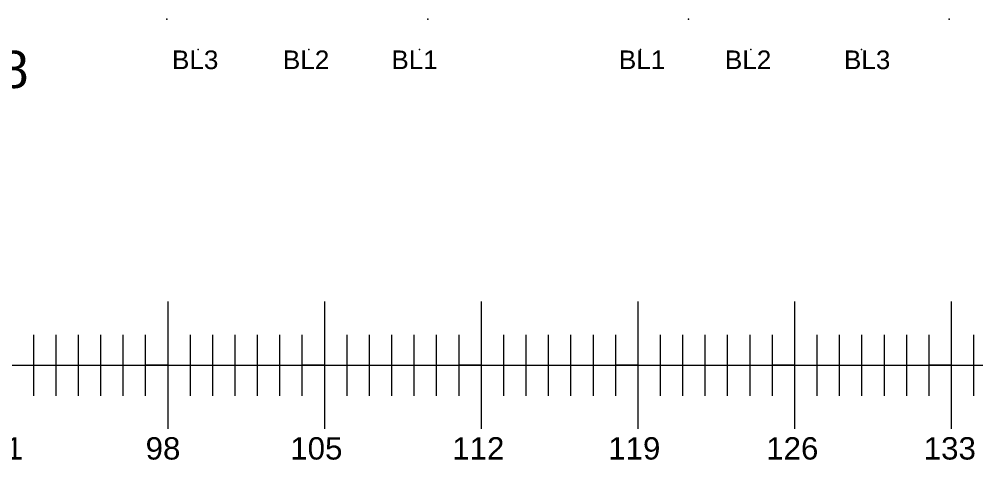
# Model space of a CAD drawing. Header units: inches. Extents: x 2352 to 5451, y 15 to 423.
# Drawn here: x 5312.2 to 5337.84, y 308.15 to 319.97 of the extents above; entities that cross this region are included whole.
import ezdxf

# ---------------------------------------------------------------- set-up
doc = ezdxf.new("R2010")
doc.units = ezdxf.units.IN
doc.header["$MEASUREMENT"] = 0
doc.styles.get("Standard").update_dxf_attribs({"font": 'arial.ttf'})

msp = doc.modelspace()

# ---------------------------------------------------------------- linework, layer by layer
at = {"lineweight": 9}
for p, q in [((5316.188283234334, 308.9845905952261), (5316.188283234334, 312.3963983261108)), ((5316.188283234334, 308.9845905952261), (5316.188283234334, 312.3963983261108)), ((5316.188283234334, 308.9845905952261), (5316.188283234334, 312.3963983261107)), ((5320.388283234334, 308.9845905952261), (5320.388283234334, 312.3963983261107)), ((5320.388283234334, 308.9845905952261), (5320.388283234334, 312.3963983261107)), ((5320.388283234334, 308.9845905952261), (5320.388283234334, 312.3963983261108)), ((5324.588283234334, 308.9845905952261), (5324.588283234334, 312.3963983261108)), ((5324.588283234334, 308.9845905952261), (5324.588283234334, 312.3963983261108)), ((5324.588283234334, 308.9845905952261), (5324.588283234334, 312.3963983261108)), ((5328.788283234334, 308.9845905952261), (5328.788283234334, 312.3963983261108)), ((5328.788283234334, 308.9845905952261), (5328.788283234334, 312.3963983261108)), ((5328.788283234334, 308.9845905952261), (5328.788283234334, 312.3963983261108)), ((5332.988283234334, 308.9845905952261), (5332.988283234334, 312.3963983261108)), ((5332.988283234334, 308.9845905952261), (5332.988283234334, 312.3963983261108)), ((5332.988283234334, 308.9845905952261), (5332.988283234334, 312.3963983261108)), ((5337.188283234334, 308.9845905952261), (5337.188283234334, 312.3963983261108)), ((5337.188283234334, 308.9845905952261), (5337.188283234334, 312.3963983261108)), ((5337.188283234334, 308.9845905952261), (5337.188283234334, 312.3963983261108)), ((5312.588283234335, 309.8734493271489), (5312.588283234335, 311.5075395941879)), ((5313.188283234334, 309.8734493271489), (5313.188283234334, 311.5075395941879)), ((5313.788283234334, 309.8734493271489), (5313.788283234334, 311.5075395941879)), ((5314.388283234334, 309.8734493271489), (5314.388283234334, 311.5075395941879)), ((5314.988283234335, 309.8734493271489), (5314.988283234335, 311.5075395941879)), ((5315.588283234335, 309.8734493271489), (5315.588283234335, 311.5075395941879)), ((5316.788283234334, 309.8734493271489), (5316.788283234334, 311.5075395941879)), ((5317.388283234334, 309.8734493271489), (5317.388283234334, 311.5075395941879)), ((5317.988283234335, 309.8734493271489), (5317.988283234335, 311.5075395941879)), ((5318.588283234335, 309.8734493271489), (5318.588283234335, 311.5075395941879)), ((5319.188283234334, 309.8734493271489), (5319.188283234334, 311.5075395941879)), ((5319.788283234334, 309.8734493271489), (5319.788283234334, 311.5075395941879)), ((5320.988283234335, 309.8734493271489), (5320.988283234335, 311.507539594188)), ((5321.588283234334, 309.8734493271489), (5321.588283234334, 311.507539594188)), ((5322.188283234334, 309.8734493271489), (5322.188283234334, 311.507539594188)), ((5322.788283234334, 309.8734493271489), (5322.788283234334, 311.507539594188)), ((5323.388283234334, 309.8734493271489), (5323.388283234334, 311.507539594188)), ((5323.988283234335, 309.8734493271489), (5323.988283234335, 311.507539594188)), ((5325.188283234334, 309.8734493271489), (5325.188283234334, 311.5075395941879)), ((5325.788283234334, 309.8734493271489), (5325.788283234334, 311.5075395941879)), ((5326.388283234334, 309.8734493271489), (5326.388283234334, 311.5075395941879)), ((5326.988283234335, 309.8734493271489), (5326.988283234335, 311.5075395941879)), ((5327.588283234334, 309.8734493271489), (5327.588283234334, 311.5075395941879)), ((5328.188283234334, 309.8734493271489), (5328.188283234334, 311.5075395941879)), ((5329.388283234334, 309.8734493271489), (5329.388283234334, 311.507539594188)), ((5329.988283234334, 309.8734493271489), (5329.988283234334, 311.507539594188)), ((5330.588283234333, 309.8734493271489), (5330.588283234333, 311.507539594188)), ((5331.188283234334, 309.8734493271489), (5331.188283234334, 311.507539594188)), ((5331.788283234334, 309.8734493271489), (5331.788283234334, 311.507539594188)), ((5332.388283234334, 309.8734493271489), (5332.388283234334, 311.507539594188)), ((5333.588283234333, 309.8734493271489), (5333.588283234333, 311.5075395941879)), ((5334.188283234334, 309.8734493271489), (5334.188283234334, 311.5075395941879)), ((5334.788283234334, 309.8734493271489), (5334.788283234334, 311.5075395941879)), ((5335.388283234334, 309.8734493271489), (5335.388283234334, 311.5075395941879)), ((5335.988283234334, 309.8734493271489), (5335.988283234334, 311.5075395941879)), ((5336.588283234333, 309.8734493271489), (5336.588283234333, 311.5075395941879)), ((5337.788283234334, 309.8734493271489), (5337.788283234334, 311.507539594188)), ((5257.388283234337, 310.6904944606684), (5394.388283234355, 310.6904944606684)), ((5263.388283234336, 310.6904944606684), (5364.788283234337, 310.6904944606684)), ((5263.388283234336, 310.6904944606684), (5382.788283234337, 310.6904944606684)), ((5311.988283234335, 310.6904944606684), (5316.188283234334, 310.6904944606684)), ((5311.988283234335, 310.6904944606684), (5316.188283234334, 310.6904944606684)), ((5316.188283234334, 310.6904944606684), (5315.588283234335, 310.6904944606684)), ((5316.188283234334, 310.6904944606684), (5320.388283234334, 310.6904944606684)), ((5316.188283234334, 310.6904944606684), (5320.388283234334, 310.6904944606684)), ((5320.388283234334, 310.6904944606684), (5319.788283234334, 310.6904944606684)), ((5320.388283234334, 310.6904944606684), (5324.588283234334, 310.6904944606684)), ((5320.388283234334, 310.6904944606684), (5324.588283234334, 310.6904944606684)), ((5324.588283234334, 310.6904944606684), (5323.988283234335, 310.6904944606684)), ((5324.588283234334, 310.6904944606684), (5328.788283234334, 310.6904944606684)), ((5324.588283234334, 310.6904944606684), (5328.788283234334, 310.6904944606684)), ((5328.788283234334, 310.6904944606684), (5328.188283234334, 310.6904944606684)), ((5328.788283234334, 310.6904944606684), (5332.988283234334, 310.6904944606684)), ((5328.788283234334, 310.6904944606684), (5332.988283234334, 310.6904944606684)), ((5332.988283234334, 310.6904944606684), (5332.388283234334, 310.6904944606684)), ((5332.988283234334, 310.6904944606684), (5337.188283234334, 310.6904944606684)), ((5332.988283234334, 310.6904944606684), (5337.188283234334, 310.6904944606684)), ((5337.188283234334, 310.6904944606684), (5336.588283234333, 310.6904944606684)), ((5337.188283234334, 310.6904944606684), (5341.388283234333, 310.6904944606684)), ((5337.188283234334, 310.6904944606684), (5341.388283234333, 310.6904944606684))]:
    msp.add_line(p, q, dxfattribs=at)
for p in [(5316.161283234373, 319.9741915263719), (5323.148283234373, 319.9741915263719), (5330.135283234373, 319.9741915263719), (5337.122283234373, 319.9741915263719), (5317.00078323437, 319.162114614864), (5319.96328323437, 319.1621146148639), (5322.925783234369, 319.1621146148637), (5328.85078323437, 319.1621146148634), (5331.81328323437, 319.1621146148632), (5334.77578323437, 319.162114614863), (5312.588283234335, 310.6904944606684), (5313.188283234334, 310.6904944606684), (5313.788283234334, 310.6904944606684), (5314.388283234334, 310.6904944606684), (5314.988283234335, 310.6904944606684), (5315.588283234335, 310.6904944606684), (5316.788283234334, 310.6904944606684), (5317.388283234334, 310.6904944606684), (5317.988283234335, 310.6904944606684), (5318.588283234335, 310.6904944606684), (5319.188283234334, 310.6904944606684), (5319.788283234334, 310.6904944606684), (5320.988283234335, 310.6904944606684), (5321.588283234334, 310.6904944606684), (5322.188283234334, 310.6904944606684), (5322.788283234334, 310.6904944606684), (5323.388283234334, 310.6904944606684), (5323.988283234335, 310.6904944606684), (5325.188283234334, 310.6904944606684), (5325.788283234334, 310.6904944606684), (5326.388283234334, 310.6904944606684), (5326.988283234335, 310.6904944606684), (5327.588283234334, 310.6904944606684), (5328.188283234334, 310.6904944606684), (5329.388283234334, 310.6904944606684), (5329.988283234334, 310.6904944606684), (5330.588283234333, 310.6904944606684), (5331.188283234334, 310.6904944606684), (5331.788283234334, 310.6904944606684), (5332.388283234334, 310.6904944606684), (5333.588283234333, 310.6904944606684), (5334.188283234334, 310.6904944606684), (5334.788283234334, 310.6904944606684), (5335.388283234334, 310.6904944606684), (5335.988283234334, 310.6904944606684), (5336.588283234333, 310.6904944606684), (5337.788283234334, 310.6904944606684)]:
    msp.add_point(p, dxfattribs=at)

# ---------------------------------------------------------------- texts
for s, height, p in [('8', 1, (5311.674017511157, 318.1253862624966)), ('BL3', 0.5, (5316.295618682169, 318.6330138918291)), ('BL2', 0.5, (5319.268143401218, 318.6330138918291)), ('BL1', 0.5, (5322.17509986459, 318.6330138918291)), ('BL1', 0.5, (5328.273146314193, 318.6330138918291)), ('BL2', 0.5, (5331.114534521887, 318.6330138918291)), ('BL3', 0.5, (5334.305624508118, 318.6330138918291)), ('91', 0.6, (5311.375645825242, 308.1606590943078)), ('98', 0.6, (5315.588075620271, 308.1606590943078)), ('105', 0.6, (5319.465031386188, 308.1606590943078)), ('112', 0.6, (5323.805146089961, 308.1606590943078)), ('119', 0.6, (5327.987228376248, 308.1606590943078)), ('126', 0.6, (5332.221359942893, 308.1606590943078)), ('133', 0.6, (5336.44358176379, 308.1606590943078))]:
    msp.add_text(s, height=height, dxfattribs=at).set_placement(p)

doc.saveas('drawing.dxf')
